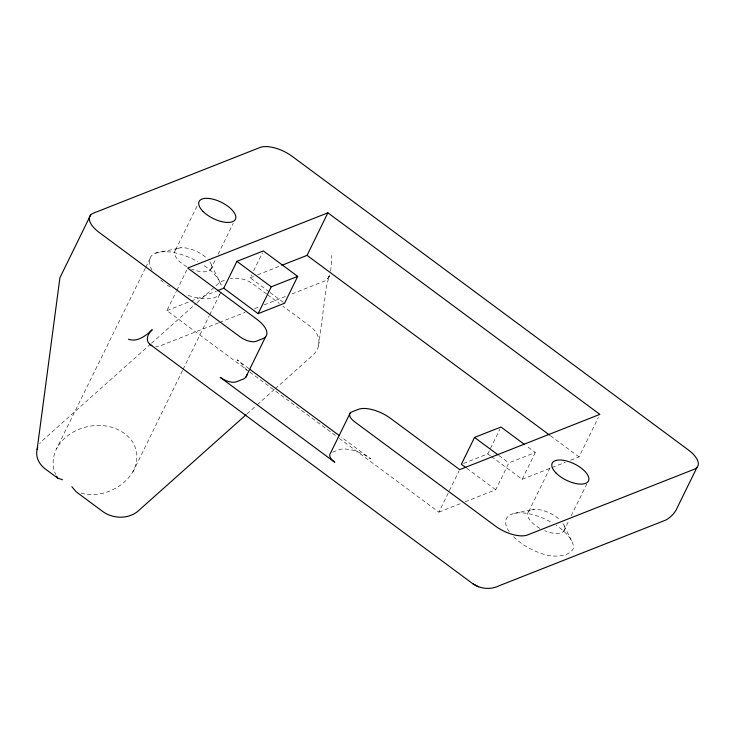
<?xml version="1.0" encoding="UTF-8"?>
<svg xmlns="http://www.w3.org/2000/svg" width="735" height="735" viewBox="0 0 735 735"><rect width="100%" height="100%" fill="white"/><g stroke="black" fill="none" stroke-linecap="round" stroke-linejoin="round"><path stroke-width="0.55" stroke-dasharray="3.67 2.76" d="M318.54 345.919L326.597 285.235L329.317 275.992L327.737 278.712L324.907 280.926L290.692 294.413M330.649 271.132L331.595 262.239L331.283 255.578M327.737 278.712L329.739 274.862M145.3 268.284L56.512 448.846C52.598 456.729 51.698 466.486 55.777 474.47M329.069 276.571L329.317 275.992M81.107 493.084C109.267 501.665 149.343 473.211 133.145 442.709C115.661 416.175 70.799 421.862 56.512 448.846M132.943 472.045L182.565 370.412M183.07 369.393L209.135 316.013M209.631 314.984L219.655 294.45M175.582 249.918L197.761 204.652M248.954 371.414L166.9 310.602L176.326 291.363M176.823 290.343L186.745 270.094M210.559 269.616L215.594 259.326M218.12 254.191L233.234 223.33M269.185 291.841L250.203 277.775L251.664 274.789M253.612 270.811L262.377 252.923M339.294 438.363L438.868 512.148L459.21 470.62M463.482 463.454L487.81 453.862L499.984 429.01M465.191 501.775L495.721 489.74L508.868 462.903L535.319 452.484L526.278 445.777M491.43 456.545L522.162 479.321L535.319 452.484M528.667 511.578L550.331 467.341M570.599 460.229L579.024 456.913L598.373 417.416M563.635 531.276L569.184 519.957M571.196 515.841L586.815 483.952M145.806 267.255L151.355 255.973M150.666 343.998L42.768 440.256A25.247 20.258 7.6 0 0 39.764 443.618M151.52 343.236L196.052 303.509M196.906 302.746L217.459 284.417A25.247 20.258 7.6 0 1 226.187 279.548M246.951 413.961L256.368 405.555M257.222 404.792L274.357 389.513M275.212 388.751L312.889 355.134A25.247 20.258 7.6 0 0 310.216 326.349L282.947 306.146M166.9 310.602L190.062 301.479M191.118 301.056L216.384 291.097M250.203 277.775L256.515 275.285M257.572 274.872L280.733 265.739M218.506 322.858L160.111 345.873L155.792 346.617M219.563 322.444L245.04 312.403M254.595 308.636L259.905 306.541M264.15 304.869L286.448 296.086M332.698 452.154L338.366 449.921A25.247 11.347 26.1 0 1 370.67 458.851L341.187 437.003M438.868 512.148L460.974 503.438M522.162 479.321L565.334 462.306M155.682 253.116L181.058 247.759M514.381 513.352L534.143 509.419M550.442 435.736L579.024 456.913M498.927 455.535L508.868 462.903M270.085 292.512L284.555 303.233M487.81 453.862L490.521 455.875M266.594 294.018L252.959 283.912A25.247 20.258 7.6 0 0 230.321 278.574M267.503 294.689L279.318 303.445M466.789 468.305L495.721 489.74M249.055 368.722L237.074 359.847A25.247 11.347 26.1 0 1 246.703 371.377M249.872 372.094L338.376 437.683M571.527 540.657L562.946 523.476A20.203 9.077 26.1 0 1 544.626 530.688M211.349 264.82L221.198 285.079A39.451 17.723 26.1 0 0 202.566 264.563M513.636 536.816A36.925 16.593 26.1 0 0 548.687 555.623C556.9 556.652 568.605 556.698 573.309 548.632L573.401 545.884A36.925 16.593 26.1 0 0 556.349 525.415M509.272 531.69A36.925 16.593 26.1 0 1 514.711 513.287A36.925 16.593 26.1 0 1 552.665 523.072M221.152 292.089A39.451 17.723 26.1 0 1 185.679 294.551M170.345 287.073A39.451 17.723 26.1 0 1 164.842 283.352M163.152 282.065A39.451 17.723 26.1 0 1 160.735 280.063M152.062 270.214A39.451 17.723 26.1 0 1 159.173 252.133A39.451 17.723 26.1 0 1 197.743 261.632M539.885 528.382A20.203 9.077 26.1 0 1 530.615 510.219A20.203 9.077 26.1 0 1 559.675 519.7M209.87 261.816A20.203 9.077 26.1 0 1 191.541 269.038M186.809 266.722A20.203 9.077 26.1 0 1 177.53 248.568A20.203 9.077 26.1 0 1 206.599 258.049"/><path stroke-width="1.1" d="M37.117 449.48L59.921 277.747L90.635 214.997M223.752 288.193L236.909 261.357L263.35 250.929L297.703 276.388L284.555 303.233L258.104 313.652L223.752 288.193L217.441 290.683M258.104 313.652L271.261 286.815L297.703 276.388M245.71 377.377L265.555 336.86M281.79 265.326L307.055 255.367L327.893 212.828L599.861 414.375L459.706 469.61L390.524 418.344A25.247 11.347 26.1 0 0 358.211 409.404L351.606 412.013A12.624 5.669 26.1 0 0 354.536 421.688L495.289 526.003A25.247 11.347 26.1 0 0 527.592 534.933L694.198 469.27A25.247 11.347 26.1 0 0 688.337 449.921L292.31 156.436A25.247 11.347 26.1 0 0 260.006 147.505L93.409 213.168A25.247 11.347 26.1 0 0 99.271 232.517L240.023 336.832A12.624 5.669 26.1 0 0 256.175 341.297L262.79 338.688A25.247 11.347 26.1 0 0 256.928 319.339L187.737 268.064L327.893 212.828M350.218 412.932L330.373 453.44A12.624 5.669 26.1 0 0 334.691 462.205L220.178 377.34A12.624 5.669 26.1 0 0 236.33 381.814L242.936 379.205A25.247 11.347 26.1 0 0 246.997 374.703M524.468 444.445L500.958 427.026L474.516 437.444L461.369 464.281L465.889 467.635M696.964 467.442L676.126 509.98C673.664 514.16 670.09 517.716 665.837 520.049L499.24 585.712C490.732 589.994 480.157 589.084 472.467 583.48L149.499 344.017C144.997 339.653 148.341 333.212 152.209 329.739C146.072 335.564 137.436 342.492 128.423 339.248M246.096 414.724L138.189 510.981A25.247 20.258 7.6 0 1 102.698 511.477L76.192 491.834L71.837 486.708M37.742 447.44A25.247 20.258 7.6 0 0 45.441 469.049L57.633 478.081L62.438 479.744M472.467 583.48L478.549 586.824M149.499 344.017L151.906 345.762M307.055 255.367L549.523 435.046M236.909 261.357L271.261 286.815M474.516 437.444L498.018 454.864M249.973 369.411L339.349 435.644M56.705 476.271L57.633 478.081M203.09 211.487A20.203 9.077 26.1 0 0 234.75 220.243A20.203 9.077 26.1 0 0 213.949 199.442A20.203 9.077 26.1 0 0 203.09 211.487M556.174 473.147A20.203 9.077 26.1 0 0 587.825 481.894A20.203 9.077 26.1 0 0 567.025 461.102A20.203 9.077 26.1 0 0 556.174 473.147"/></g></svg>
